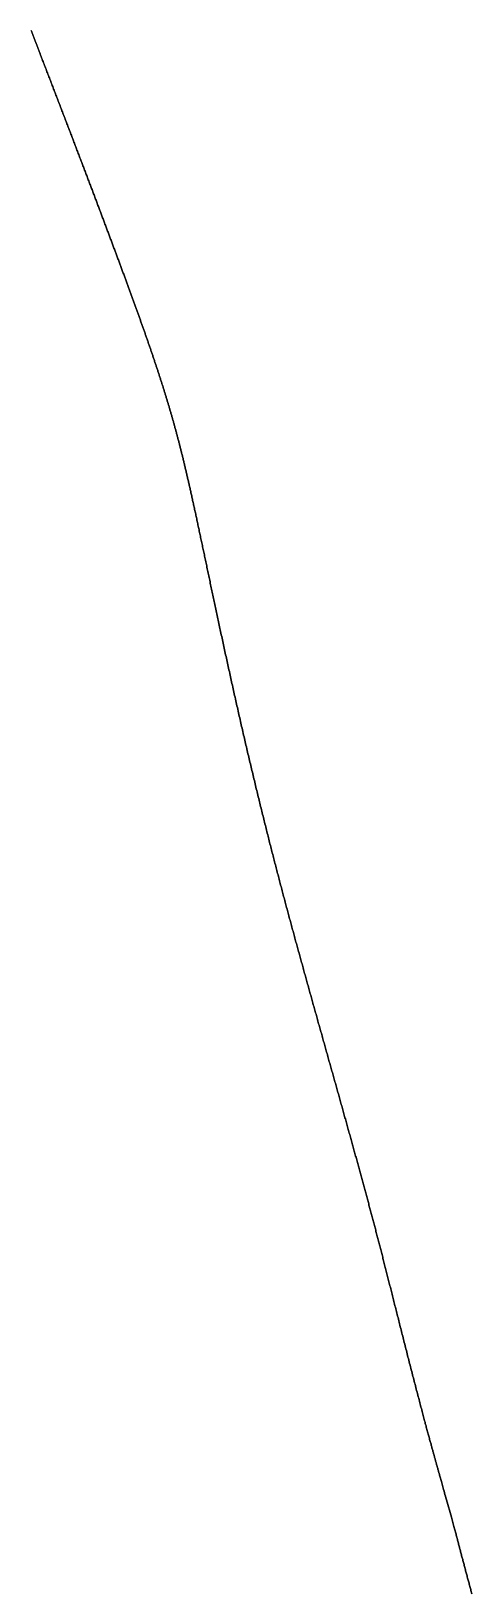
# Model space of a CAD drawing. Header units: inches. Extents: x 130170 to 284068, y 377793 to 804530.
# Drawn here: x 253492.1 to 253512, y 739118.2 to 739188.7 of the extents above; entities that cross this region are included whole.
import ezdxf

# ---------------------------------------------------------------- set-up
doc = ezdxf.new("R2010")
doc.units = ezdxf.units.IN
doc.header["$MEASUREMENT"] = 0
doc.layers.add('muni_il', color=7, linetype='Continuous')

msp = doc.modelspace()

# ---------------------------------------------------------------- linework, layer by layer
at = {"layer": 'muni_il'}
for points in [[(253492.058, 739188.753), (253492.08, 739188.694), (253492.103, 739188.635), (253492.126, 739188.575), (253492.149, 739188.516), (253492.172, 739188.457), (253492.194, 739188.398), (253492.217, 739188.34), (253492.24, 739188.281), (253492.262, 739188.222), (253492.285, 739188.164), (253492.307, 739188.105), (253492.33, 739188.047), (253492.352, 739187.989), (253492.375, 739187.93), (253492.397, 739187.872), (253492.42, 739187.814), (253492.442, 739187.756), (253492.464, 739187.698), (253492.486, 739187.641), (253492.509, 739187.583), (253492.531, 739187.526), (253492.553, 739187.468), (253492.575, 739187.411), (253492.597, 739187.353), (253492.619, 739187.296), (253492.641, 739187.239), (253492.663, 739187.182), (253492.685, 739187.125), (253492.707, 739187.068), (253492.729, 739187.011), (253492.751, 739186.955), (253492.772, 739186.898), (253492.794, 739186.842), (253492.816, 739186.785), (253492.838, 739186.729), (253492.859, 739186.673), (253492.881, 739186.617), (253492.902, 739186.561), (253492.924, 739186.505), (253492.945, 739186.449), (253492.967, 739186.393), (253492.988, 739186.338), (253493.01, 739186.282), (253493.031, 739186.227), (253493.052, 739186.171), (253493.073, 739186.116), (253493.095, 739186.061), (253493.116, 739186.005), (253493.137, 739185.95), (253493.158, 739185.896), (253493.179, 739185.841), (253493.2, 739185.786), (253493.221, 739185.731), (253493.242, 739185.677), (253493.263, 739185.622), (253493.284, 739185.568), (253493.305, 739185.513), (253493.326, 739185.459), (253493.346, 739185.405), (253493.367, 739185.351), (253493.388, 739185.297), (253493.408, 739185.243), (253493.429, 739185.189), (253493.45, 739185.136), (253493.47, 739185.082), (253493.491, 739185.028), (253493.511, 739184.975), (253493.532, 739184.922), (253493.552, 739184.868), (253493.573, 739184.815), (253493.593, 739184.762), (253493.613, 739184.709), (253493.634, 739184.656), (253493.654, 739184.603), (253493.674, 739184.55), (253493.694, 739184.498), (253493.714, 739184.445), (253493.734, 739184.393), (253493.754, 739184.34), (253493.775, 739184.288), (253493.795, 739184.236), (253493.814, 739184.183), (253493.834, 739184.131), (253493.854, 739184.079), (253493.874, 739184.027), (253493.894, 739183.975), (253493.914, 739183.924), (253493.934, 739183.872), (253493.953, 739183.82), (253493.973, 739183.769), (253493.993, 739183.717), (253494.012, 739183.666), (253494.032, 739183.615), (253494.051, 739183.563), (253494.071, 739183.512), (253494.09, 739183.461), (253494.11, 739183.41), (253494.129, 739183.359), (253494.149, 739183.308), (253494.168, 739183.258), (253494.187, 739183.207), (253494.207, 739183.156), (253494.226, 739183.106), (253494.245, 739183.055), (253494.264, 739183.005), (253494.283, 739182.955), (253494.303, 739182.904), (253494.322, 739182.854), (253494.341, 739182.804), (253494.36, 739182.754), (253494.379, 739182.704), (253494.398, 739182.654), (253494.417, 739182.604), (253494.436, 739182.555), (253494.455, 739182.505), (253494.474, 739182.456), (253494.492, 739182.406), (253494.511, 739182.357), (253494.53, 739182.307), (253494.548, 739182.258), (253494.567, 739182.209), (253494.586, 739182.16), (253494.605, 739182.111), (253494.623, 739182.062), (253494.642, 739182.013), (253494.66, 739181.964), (253494.679, 739181.915), (253494.697, 739181.867), (253494.716, 739181.818), (253494.734, 739181.769), (253494.753, 739181.721), (253494.771, 739181.673), (253494.789, 739181.624), (253494.808, 739181.576), (253494.826, 739181.528), (253494.844, 739181.48), (253494.862, 739181.432), (253494.88, 739181.384), (253494.899, 739181.336), (253494.917, 739181.288), (253494.935, 739181.24), (253494.953, 739181.192), (253494.971, 739181.145), (253494.989, 739181.097), (253495.007, 739181.049), (253495.025, 739181.002), (253495.043, 739180.955), (253495.061, 739180.907), (253495.078, 739180.86), (253495.096, 739180.813), (253495.114, 739180.766), (253495.132, 739180.719), (253495.15, 739180.672), (253495.167, 739180.625), (253495.185, 739180.578), (253495.202, 739180.531), (253495.22, 739180.484), (253495.238, 739180.438), (253495.255, 739180.391), (253495.273, 739180.345), (253495.29, 739180.298), (253495.308, 739180.252), (253495.325, 739180.205), (253495.343, 739180.159), (253495.36, 739180.113), (253495.377, 739180.067), (253495.395, 739180.021), (253495.412, 739179.975), (253495.429, 739179.929), (253495.447, 739179.883), (253495.464, 739179.837), (253495.481, 739179.791), (253495.498, 739179.746), (253495.515, 739179.7), (253495.532, 739179.654), (253495.549, 739179.609), (253495.567, 739179.563), (253495.583, 739179.518), (253495.601, 739179.473), (253495.617, 739179.427), (253495.634, 739179.382), (253495.651, 739179.337), (253495.668, 739179.292), (253495.685, 739179.247), (253495.702, 739179.202), (253495.719, 739179.157), (253495.735, 739179.112), (253495.752, 739179.068), (253495.769, 739179.023), (253495.785, 739178.978), (253495.802, 739178.934), (253495.819, 739178.889), (253495.835, 739178.845), (253495.852, 739178.8), (253495.868, 739178.756), (253495.885, 739178.712), (253495.901, 739178.667), (253495.918, 739178.623), (253495.934, 739178.579), (253495.951, 739178.535), (253495.967, 739178.491), (253495.983, 739178.447), (253496, 739178.404), (253496.016, 739178.36), (253496.032, 739178.316), (253496.048, 739178.272), (253496.064, 739178.229), (253496.081, 739178.185), (253496.097, 739178.142), (253496.113, 739178.098), (253496.129, 739178.055), (253496.145, 739178.012), (253496.161, 739177.969), (253496.177, 739177.925), (253496.193, 739177.882), (253496.209, 739177.839), (253496.224, 739177.796), (253496.24, 739177.753), (253496.256, 739177.71), (253496.272, 739177.668), (253496.288, 739177.625), (253496.304, 739177.582), (253496.319, 739177.54), (253496.335, 739177.497), (253496.351, 739177.454), (253496.366, 739177.412), (253496.382, 739177.37), (253496.397, 739177.327), (253496.413, 739177.285), (253496.428, 739177.243), (253496.444, 739177.201), (253496.459, 739177.158), (253496.475, 739177.116), (253496.49, 739177.075), (253496.505, 739177.033), (253496.52, 739176.991), (253496.536, 739176.949), (253496.551, 739176.907), (253496.566, 739176.866), (253496.582, 739176.824), (253496.597, 739176.782), (253496.612, 739176.741), (253496.627, 739176.699), (253496.642, 739176.658), (253496.657, 739176.617), (253496.672, 739176.575), (253496.687, 739176.534), (253496.702, 739176.493), (253496.717, 739176.452), (253496.732, 739176.411), (253496.747, 739176.37), (253496.761, 739176.329), (253496.776, 739176.288), (253496.791, 739176.247), (253496.806, 739176.206), (253496.82, 739176.166), (253496.835, 739176.125), (253496.849, 739176.085), (253496.864, 739176.044), (253496.879, 739176.004), (253496.893, 739175.963), (253496.908, 739175.923), (253496.922, 739175.883), (253496.937, 739175.842), (253496.951, 739175.802), (253496.965, 739175.762), (253496.98, 739175.722), (253496.994, 739175.682), (253497.008, 739175.642), (253497.022, 739175.602), (253497.037, 739175.562), (253497.051, 739175.522), (253497.065, 739175.483), (253497.079, 739175.443), (253497.093, 739175.403), (253497.107, 739175.364), (253497.121, 739175.324), (253497.135, 739175.285), (253497.149, 739175.245), (253497.163, 739175.206), (253497.177, 739175.166), (253497.191, 739175.127), (253497.205, 739175.088), (253497.218, 739175.049), (253497.232, 739175.01), (253497.246, 739174.971), (253497.259, 739174.932), (253497.273, 739174.893), (253497.287, 739174.854), (253497.3, 739174.815), (253497.314, 739174.776), (253497.327, 739174.737), (253497.341, 739174.699), (253497.354, 739174.66), (253497.368, 739174.621), (253497.381, 739174.583), (253497.394, 739174.544), (253497.408, 739174.506), (253497.421, 739174.467), (253497.434, 739174.429), (253497.447, 739174.39), (253497.461, 739174.352), (253497.474, 739174.314), (253497.487, 739174.276), (253497.5, 739174.237), (253497.513, 739174.199), (253497.526, 739174.161), (253497.539, 739174.123), (253497.552, 739174.085), (253497.565, 739174.047), (253497.578, 739174.009), (253497.59, 739173.971), (253497.603, 739173.933), (253497.616, 739173.896), (253497.629, 739173.858), (253497.641, 739173.82), (253497.654, 739173.783), (253497.667, 739173.745), (253497.679, 739173.707), (253497.692, 739173.67), (253497.704, 739173.632), (253497.717, 739173.595), (253497.729, 739173.557), (253497.742, 739173.52), (253497.754, 739173.482), (253497.767, 739173.445), (253497.779, 739173.407), (253497.791, 739173.37), (253497.804, 739173.333), (253497.816, 739173.295), (253497.828, 739173.258), (253497.84, 739173.221), (253497.852, 739173.184), (253497.864, 739173.146), (253497.877, 739173.109), (253497.889, 739173.072), (253497.901, 739173.035), (253497.913, 739172.998), (253497.925, 739172.961), (253497.936, 739172.923), (253497.948, 739172.886), (253497.96, 739172.849), (253497.972, 739172.812), (253497.984, 739172.775), (253497.996, 739172.738), (253498.007, 739172.701), (253498.019, 739172.664), (253498.031, 739172.627), (253498.042, 739172.59), (253498.054, 739172.553), (253498.065, 739172.516), (253498.077, 739172.479), (253498.089, 739172.442), (253498.1, 739172.405), (253498.112, 739172.368), (253498.123, 739172.331), (253498.134, 739172.294), (253498.146, 739172.257), (253498.157, 739172.22), (253498.168, 739172.183), (253498.18, 739172.146), (253498.191, 739172.109), (253498.202, 739172.072), (253498.214, 739172.035), (253498.225, 739171.998), (253498.236, 739171.961), (253498.247, 739171.924), (253498.258, 739171.887), (253498.269, 739171.85), (253498.28, 739171.813), (253498.291, 739171.775), (253498.302, 739171.738), (253498.313, 739171.701), (253498.324, 739171.664), (253498.335, 739171.626), (253498.346, 739171.589), (253498.357, 739171.552), (253498.368, 739171.514), (253498.379, 739171.477), (253498.39, 739171.439), (253498.401, 739171.402), (253498.411, 739171.364), (253498.422, 739171.327), (253498.433, 739171.289), (253498.444, 739171.251), (253498.454, 739171.214), (253498.465, 739171.176), (253498.476, 739171.138), (253498.486, 739171.1), (253498.497, 739171.062), (253498.508, 739171.024), (253498.518, 739170.986), (253498.529, 739170.948), (253498.539, 739170.909), (253498.55, 739170.871), (253498.56, 739170.833), (253498.571, 739170.794), (253498.582, 739170.756), (253498.592, 739170.717), (253498.603, 739170.679), (253498.613, 739170.64), (253498.623, 739170.601), (253498.634, 739170.562), (253498.644, 739170.523), (253498.655, 739170.484), (253498.665, 739170.445), (253498.676, 739170.405), (253498.686, 739170.366), (253498.696, 739170.327), (253498.707, 739170.287), (253498.717, 739170.247), (253498.728, 739170.208), (253498.738, 739170.168), (253498.748, 739170.128), (253498.759, 739170.088), (253498.769, 739170.047), (253498.779, 739170.007), (253498.79, 739169.967), (253498.8, 739169.926), (253498.81, 739169.885), (253498.821, 739169.844), (253498.831, 739169.804), (253498.841, 739169.762), (253498.852, 739169.721), (253498.862, 739169.68), (253498.872, 739169.638), (253498.883, 739169.597), (253498.893, 739169.555), (253498.903, 739169.513), (253498.914, 739169.471), (253498.924, 739169.429), (253498.934, 739169.387), (253498.945, 739169.344), (253498.955, 739169.301), (253498.965, 739169.259), (253498.976, 739169.216), (253498.986, 739169.172), (253498.997, 739169.129), (253499.007, 739169.086), (253499.018, 739169.042), (253499.028, 739168.998), (253499.038, 739168.954), (253499.049, 739168.91), (253499.059, 739168.866), (253499.07, 739168.821), (253499.08, 739168.777), (253499.091, 739168.732), (253499.101, 739168.687), (253499.112, 739168.641), (253499.122, 739168.596), (253499.133, 739168.55), (253499.144, 739168.505), (253499.154, 739168.459), (253499.165, 739168.412), (253499.175, 739168.366), (253499.186, 739168.319), (253499.197, 739168.272), (253499.207, 739168.225), (253499.218, 739168.178), (253499.229, 739168.131), (253499.24, 739168.083), (253499.251, 739168.035), (253499.261, 739167.987), (253499.272, 739167.939), (253499.283, 739167.89), (253499.294, 739167.841), (253499.305, 739167.792), (253499.316, 739167.743), (253499.327, 739167.694), (253499.338, 739167.644), (253499.349, 739167.594), (253499.36, 739167.544), (253499.371, 739167.493), (253499.382, 739167.443), (253499.394, 739167.392), (253499.405, 739167.341), (253499.416, 739167.29), (253499.427, 739167.238), (253499.438, 739167.186), (253499.45, 739167.134), (253499.461, 739167.082), (253499.473, 739167.029), (253499.484, 739166.976), (253499.496, 739166.923), (253499.507, 739166.87), (253499.519, 739166.816), (253499.531, 739166.762), (253499.542, 739166.708), (253499.554, 739166.654), (253499.566, 739166.599), (253499.577, 739166.545), (253499.589, 739166.489), (253499.601, 739166.434), (253499.613, 739166.378), (253499.625, 739166.322), (253499.637, 739166.266), (253499.649, 739166.21), (253499.661, 739166.153), (253499.673, 739166.096), (253499.686, 739166.039), (253499.698, 739165.981), (253499.71, 739165.923), (253499.722, 739165.865), (253499.735, 739165.807), (253499.747, 739165.749), (253499.76, 739165.69), (253499.772, 739165.631), (253499.785, 739165.571), (253499.798, 739165.512), (253499.81, 739165.452), (253499.823, 739165.391), (253499.836, 739165.331), (253499.849, 739165.27), (253499.861, 739165.209), (253499.874, 739165.148), (253499.888, 739165.086), (253499.901, 739165.024), (253499.914, 739164.962), (253499.927, 739164.9), (253499.94, 739164.837), (253499.953, 739164.774), (253499.967, 739164.711), (253499.98, 739164.648), (253499.994, 739164.584), (253500.007, 739164.52), (253500.021, 739164.456), (253500.034, 739164.392), (253500.048, 739164.327), (253500.062, 739164.262), (253500.075, 739164.197), (253500.089, 739164.131), (253500.103, 739164.066), (253500.117, 739164), (253500.131, 739163.933), (253500.145, 739163.867), (253500.159, 739163.8), (253500.173, 739163.733), (253500.188, 739163.666), (253500.202, 739163.598), (253500.216, 739163.53), (253500.231, 739163.462), (253500.245, 739163.394), (253500.26, 739163.326), (253500.274, 739163.257), (253500.289, 739163.188), (253500.304, 739163.119), (253500.318, 739163.049), (253500.333, 739162.98), (253500.348, 739162.91), (253500.363, 739162.84), (253500.378, 739162.77), (253500.393, 739162.699), (253500.408, 739162.628), (253500.423, 739162.557), (253500.438, 739162.486), (253500.453, 739162.415), (253500.469, 739162.343), (253500.484, 739162.271), (253500.5, 739162.2), (253500.515, 739162.127), (253500.531, 739162.055), (253500.546, 739161.982), (253500.562, 739161.91), (253500.577, 739161.837), (253500.593, 739161.764), (253500.609, 739161.69), (253500.625, 739161.617), (253500.641, 739161.543), (253500.656, 739161.469), (253500.672, 739161.395), (253500.688, 739161.321), (253500.705, 739161.247), (253500.721, 739161.172), (253500.737, 739161.098), (253500.753, 739161.023), (253500.769, 739160.948), (253500.786, 739160.873), (253500.802, 739160.798), (253500.818, 739160.723), (253500.835, 739160.647), (253500.851, 739160.572), (253500.868, 739160.496), (253500.884, 739160.42), (253500.901, 739160.344), (253500.918, 739160.268), (253500.934, 739160.192), (253500.951, 739160.115), (253500.968, 739160.039), (253500.985, 739159.963), (253501.002, 739159.886), (253501.019, 739159.81), (253501.036, 739159.733), (253501.053, 739159.656), (253501.07, 739159.579), (253501.087, 739159.502), (253501.104, 739159.425), (253501.121, 739159.348), (253501.138, 739159.271), (253501.155, 739159.194), (253501.172, 739159.116), (253501.19, 739159.039), (253501.207, 739158.962), (253501.224, 739158.884), (253501.242, 739158.807), (253501.259, 739158.729), (253501.276, 739158.652), (253501.294, 739158.574), (253501.311, 739158.497), (253501.329, 739158.419), (253501.346, 739158.341), (253501.364, 739158.264), (253501.381, 739158.186), (253501.399, 739158.109), (253501.417, 739158.031), (253501.434, 739157.953), (253501.452, 739157.876), (253501.47, 739157.798), (253501.487, 739157.72), (253501.505, 739157.643), (253501.523, 739157.565), (253501.54, 739157.488), (253501.558, 739157.411), (253501.576, 739157.333), (253501.594, 739157.256), (253501.612, 739157.178), (253501.63, 739157.101), (253501.647, 739157.024), (253501.665, 739156.947), (253501.683, 739156.87), (253501.701, 739156.792), (253501.719, 739156.715), (253501.737, 739156.638), (253501.754, 739156.562), (253501.772, 739156.485), (253501.79, 739156.408), (253501.808, 739156.331), (253501.826, 739156.255), (253501.844, 739156.178), (253501.862, 739156.102), (253501.88, 739156.026), (253501.898, 739155.95), (253501.916, 739155.873), (253501.934, 739155.798), (253501.952, 739155.722), (253501.97, 739155.646), (253501.988, 739155.57), (253502.006, 739155.495), (253502.024, 739155.419), (253502.042, 739155.344), (253502.059, 739155.269), (253502.077, 739155.193), (253502.095, 739155.118), (253502.113, 739155.044), (253502.131, 739154.969), (253502.149, 739154.894), (253502.167, 739154.82), (253502.185, 739154.746), (253502.203, 739154.672), (253502.221, 739154.597), (253502.239, 739154.524), (253502.256, 739154.45), (253502.274, 739154.376), (253502.292, 739154.303), (253502.31, 739154.229), (253502.328, 739154.156), (253502.346, 739154.083), (253502.364, 739154.01), (253502.381, 739153.938), (253502.399, 739153.865), (253502.417, 739153.793), (253502.435, 739153.72), (253502.452, 739153.648), (253502.47, 739153.576), (253502.488, 739153.504), (253502.506, 739153.433), (253502.523, 739153.361), (253502.541, 739153.29), (253502.559, 739153.219), (253502.576, 739153.148), (253502.594, 739153.077), (253502.612, 739153.006), (253502.629, 739152.936), (253502.647, 739152.865), (253502.665, 739152.795), (253502.682, 739152.725), (253502.7, 739152.655), (253502.717, 739152.585), (253502.735, 739152.516), (253502.752, 739152.446), (253502.77, 739152.377), (253502.787, 739152.308), (253502.805, 739152.239), (253502.822, 739152.17), (253502.84, 739152.102), (253502.857, 739152.033), (253502.874, 739151.965), (253502.892, 739151.897), (253502.909, 739151.829), (253502.927, 739151.761), (253502.944, 739151.693), (253502.961, 739151.625), (253502.979, 739151.558), (253502.996, 739151.491), (253503.013, 739151.424), (253503.031, 739151.357), (253503.048, 739151.29), (253503.065, 739151.223), (253503.082, 739151.157), (253503.1, 739151.09), (253503.117, 739151.024), (253503.134, 739150.958), (253503.151, 739150.892), (253503.168, 739150.826), (253503.185, 739150.76), (253503.203, 739150.695), (253503.22, 739150.629), (253503.237, 739150.564), (253503.254, 739150.499), (253503.271, 739150.433), (253503.288, 739150.368), (253503.305, 739150.304), (253503.322, 739150.239), (253503.339, 739150.174), (253503.356, 739150.11), (253503.373, 739150.045), (253503.39, 739149.981), (253503.407, 739149.917), (253503.424, 739149.853), (253503.441, 739149.789), (253503.458, 739149.725), (253503.475, 739149.661), (253503.492, 739149.597), (253503.509, 739149.534), (253503.526, 739149.47), (253503.543, 739149.407), (253503.56, 739149.344), (253503.577, 739149.28), (253503.594, 739149.217), (253503.611, 739149.154), (253503.628, 739149.091), (253503.645, 739149.028), (253503.662, 739148.965), (253503.679, 739148.903), (253503.696, 739148.84), (253503.712, 739148.777), (253503.729, 739148.715), (253503.746, 739148.652), (253503.763, 739148.59), (253503.78, 739148.527), (253503.797, 739148.465), (253503.814, 739148.403), (253503.831, 739148.341), (253503.848, 739148.279), (253503.864, 739148.216), (253503.881, 739148.154), (253503.898, 739148.092), (253503.915, 739148.03), (253503.932, 739147.969), (253503.949, 739147.907), (253503.966, 739147.845), (253503.983, 739147.783), (253504, 739147.721), (253504.017, 739147.66), (253504.033, 739147.598), (253504.05, 739147.536), (253504.067, 739147.475), (253504.084, 739147.413), (253504.101, 739147.351), (253504.118, 739147.29), (253504.135, 739147.228), (253504.152, 739147.167), (253504.169, 739147.105), (253504.186, 739147.044), (253504.203, 739146.982), (253504.22, 739146.921), (253504.237, 739146.859), (253504.254, 739146.798), (253504.271, 739146.736), (253504.288, 739146.675), (253504.305, 739146.614), (253504.322, 739146.552), (253504.339, 739146.491), (253504.356, 739146.429), (253504.373, 739146.368), (253504.39, 739146.307), (253504.407, 739146.245), (253504.424, 739146.184), (253504.441, 739146.123), (253504.458, 739146.061), (253504.475, 739146), (253504.492, 739145.939), (253504.509, 739145.877), (253504.526, 739145.816), (253504.543, 739145.754), (253504.56, 739145.693), (253504.577, 739145.632), (253504.594, 739145.57), (253504.612, 739145.509), (253504.629, 739145.448), (253504.646, 739145.386), (253504.663, 739145.325), (253504.68, 739145.263), (253504.697, 739145.202), (253504.714, 739145.141), (253504.731, 739145.079), (253504.749, 739145.018), (253504.766, 739144.956), (253504.783, 739144.895), (253504.8, 739144.834), (253504.817, 739144.772), (253504.835, 739144.711), (253504.852, 739144.649), (253504.869, 739144.588), (253504.886, 739144.526), (253504.903, 739144.465), (253504.92, 739144.403), (253504.938, 739144.342), (253504.955, 739144.281), (253504.972, 739144.219), (253504.989, 739144.158), (253505.007, 739144.096), (253505.024, 739144.035), (253505.041, 739143.973), (253505.058, 739143.912), (253505.076, 739143.85), (253505.093, 739143.789), (253505.11, 739143.727), (253505.127, 739143.666), (253505.145, 739143.605), (253505.162, 739143.543), (253505.179, 739143.482), (253505.196, 739143.42), (253505.213, 739143.359), (253505.231, 739143.298), (253505.248, 739143.236), (253505.265, 739143.175), (253505.282, 739143.114), (253505.3, 739143.052), (253505.317, 739142.991), (253505.334, 739142.93), (253505.351, 739142.868), (253505.369, 739142.807), (253505.386, 739142.746), (253505.403, 739142.685), (253505.42, 739142.623), (253505.437, 739142.562), (253505.454, 739142.501), (253505.472, 739142.44), (253505.489, 739142.379), (253505.506, 739142.318), (253505.523, 739142.257), (253505.54, 739142.195), (253505.557, 739142.134), (253505.575, 739142.073), (253505.592, 739142.013), (253505.609, 739141.952), (253505.626, 739141.891), (253505.643, 739141.83), (253505.66, 739141.769), (253505.677, 739141.708), (253505.694, 739141.648), (253505.711, 739141.587), (253505.728, 739141.526), (253505.745, 739141.466), (253505.762, 739141.405), (253505.779, 739141.344), (253505.796, 739141.284), (253505.813, 739141.223), (253505.83, 739141.163), (253505.847, 739141.103), (253505.864, 739141.042), (253505.881, 739140.982), (253505.898, 739140.922), (253505.915, 739140.862), (253505.932, 739140.802), (253505.949, 739140.741), (253505.966, 739140.682), (253505.982, 739140.622), (253505.999, 739140.562), (253506.016, 739140.502), (253506.033, 739140.442), (253506.049, 739140.382), (253506.066, 739140.323), (253506.083, 739140.263), (253506.1, 739140.204), (253506.116, 739140.144), (253506.133, 739140.085), (253506.149, 739140.025), (253506.166, 739139.966), (253506.183, 739139.907), (253506.199, 739139.848), (253506.216, 739139.789), (253506.232, 739139.729), (253506.249, 739139.67), (253506.265, 739139.612), (253506.282, 739139.553), (253506.298, 739139.494), (253506.314, 739139.435), (253506.331, 739139.377), (253506.347, 739139.318), (253506.363, 739139.26), (253506.38, 739139.201), (253506.396, 739139.143), (253506.412, 739139.085), (253506.429, 739139.027), (253506.445, 739138.969), (253506.461, 739138.91), (253506.477, 739138.853), (253506.493, 739138.795), (253506.509, 739138.737), (253506.525, 739138.679), (253506.541, 739138.622), (253506.557, 739138.564), (253506.573, 739138.507), (253506.589, 739138.449), (253506.605, 739138.392), (253506.621, 739138.335), (253506.637, 739138.277), (253506.653, 739138.22), (253506.668, 739138.163), (253506.684, 739138.106), (253506.7, 739138.05), (253506.716, 739137.993), (253506.731, 739137.936), (253506.747, 739137.88), (253506.763, 739137.823), (253506.778, 739137.767), (253506.794, 739137.71), (253506.809, 739137.654), (253506.825, 739137.598), (253506.84, 739137.542), (253506.856, 739137.486), (253506.871, 739137.43), (253506.886, 739137.374), (253506.902, 739137.318), (253506.917, 739137.262), (253506.933, 739137.206), (253506.948, 739137.151), (253506.963, 739137.095), (253506.978, 739137.04), (253506.993, 739136.984), (253507.009, 739136.929), (253507.024, 739136.874), (253507.039, 739136.819), (253507.054, 739136.764), (253507.069, 739136.709), (253507.084, 739136.654), (253507.099, 739136.599), (253507.114, 739136.544), (253507.128, 739136.489), (253507.143, 739136.434), (253507.158, 739136.38), (253507.173, 739136.325), (253507.188, 739136.27), (253507.203, 739136.216), (253507.217, 739136.161), (253507.232, 739136.107), (253507.247, 739136.053), (253507.262, 739135.998), (253507.276, 739135.944), (253507.291, 739135.89), (253507.305, 739135.836), (253507.32, 739135.781), (253507.334, 739135.727), (253507.349, 739135.673), (253507.364, 739135.619), (253507.378, 739135.565), (253507.392, 739135.511), (253507.407, 739135.457), (253507.421, 739135.403), (253507.436, 739135.349), (253507.45, 739135.295), (253507.465, 739135.241), (253507.479, 739135.187), (253507.493, 739135.133), (253507.508, 739135.079), (253507.522, 739135.025), (253507.536, 739134.97), (253507.551, 739134.916), (253507.565, 739134.862), (253507.579, 739134.808), (253507.594, 739134.754), (253507.608, 739134.7), (253507.622, 739134.646), (253507.636, 739134.591), (253507.651, 739134.537), (253507.665, 739134.482), (253507.679, 739134.428), (253507.693, 739134.373), (253507.708, 739134.319), (253507.722, 739134.264), (253507.736, 739134.209), (253507.751, 739134.154), (253507.765, 739134.099), (253507.779, 739134.044), (253507.794, 739133.989), (253507.808, 739133.934), (253507.822, 739133.878), (253507.837, 739133.823), (253507.851, 739133.767), (253507.866, 739133.711), (253507.88, 739133.656), (253507.894, 739133.599), (253507.909, 739133.543), (253507.924, 739133.487), (253507.938, 739133.43), (253507.953, 739133.374), (253507.967, 739133.317), (253507.982, 739133.26), (253507.997, 739133.202), (253508.011, 739133.145), (253508.026, 739133.087), (253508.041, 739133.03), (253508.056, 739132.971), (253508.07, 739132.913), (253508.085, 739132.855), (253508.1, 739132.796), (253508.115, 739132.737), (253508.131, 739132.678), (253508.146, 739132.618), (253508.161, 739132.559), (253508.176, 739132.499), (253508.191, 739132.439), (253508.207, 739132.379), (253508.222, 739132.318), (253508.237, 739132.257), (253508.253, 739132.196), (253508.269, 739132.134), (253508.284, 739132.073), (253508.3, 739132.011), (253508.316, 739131.948), (253508.332, 739131.886), (253508.347, 739131.823), (253508.363, 739131.76), (253508.379, 739131.696), (253508.395, 739131.633), (253508.412, 739131.569), (253508.428, 739131.504), (253508.444, 739131.44), (253508.461, 739131.375), (253508.477, 739131.31), (253508.494, 739131.244), (253508.51, 739131.178), (253508.527, 739131.112), (253508.544, 739131.046), (253508.561, 739130.979), (253508.578, 739130.912), (253508.595, 739130.845), (253508.612, 739130.777), (253508.629, 739130.709), (253508.646, 739130.641), (253508.663, 739130.573), (253508.681, 739130.504), (253508.698, 739130.435), (253508.716, 739130.366), (253508.733, 739130.296), (253508.751, 739130.227), (253508.769, 739130.157), (253508.787, 739130.086), (253508.805, 739130.016), (253508.823, 739129.945), (253508.84, 739129.874), (253508.859, 739129.803), (253508.877, 739129.732), (253508.895, 739129.66), (253508.913, 739129.588), (253508.932, 739129.516), (253508.95, 739129.445), (253508.968, 739129.372), (253508.987, 739129.3), (253509.005, 739129.227), (253509.024, 739129.155), (253509.042, 739129.082), (253509.061, 739129.009), (253509.08, 739128.937), (253509.098, 739128.864), (253509.117, 739128.791), (253509.136, 739128.718), (253509.155, 739128.645), (253509.173, 739128.572), (253509.192, 739128.499), (253509.211, 739128.426), (253509.23, 739128.353), (253509.248, 739128.28), (253509.267, 739128.207), (253509.286, 739128.135), (253509.305, 739128.062), (253509.323, 739127.99), (253509.342, 739127.918), (253509.361, 739127.846), (253509.379, 739127.774), (253509.398, 739127.702), (253509.417, 739127.631), (253509.435, 739127.56), (253509.454, 739127.489), (253509.472, 739127.418), (253509.49, 739127.348), (253509.509, 739127.278), (253509.527, 739127.209), (253509.545, 739127.14), (253509.563, 739127.071), (253509.581, 739127.003), (253509.599, 739126.935), (253509.616, 739126.868), (253509.634, 739126.801), (253509.652, 739126.734), (253509.669, 739126.669), (253509.686, 739126.603), (253509.703, 739126.539), (253509.72, 739126.474), (253509.737, 739126.411), (253509.754, 739126.348), (253509.771, 739126.286), (253509.787, 739126.224), (253509.803, 739126.163), (253509.819, 739126.103), (253509.835, 739126.043), (253509.851, 739125.984), (253509.867, 739125.926), (253509.882, 739125.868), (253509.897, 739125.812), (253509.913, 739125.756), (253509.927, 739125.701), (253509.942, 739125.646), (253509.957, 739125.593), (253509.971, 739125.54), (253509.985, 739125.488), (253509.999, 739125.436), (253510.013, 739125.386), (253510.026, 739125.336), (253510.039, 739125.287), (253510.052, 739125.239), (253510.065, 739125.192), (253510.078, 739125.146), (253510.09, 739125.1), (253510.103, 739125.055), (253510.115, 739125.011), (253510.127, 739124.968), (253510.139, 739124.925), (253510.15, 739124.883), (253510.161, 739124.842), (253510.172, 739124.802), (253510.183, 739124.762), (253510.194, 739124.723), (253510.205, 739124.685), (253510.215, 739124.647), (253510.226, 739124.61), (253510.236, 739124.574), (253510.246, 739124.538), (253510.255, 739124.502), (253510.265, 739124.467), (253510.275, 739124.433), (253510.284, 739124.398), (253510.294, 739124.365), (253510.303, 739124.331), (253510.312, 739124.298), (253510.322, 739124.265), (253510.331, 739124.232), (253510.34, 739124.2), (253510.349, 739124.168), (253510.358, 739124.135), (253510.367, 739124.103), (253510.376, 739124.07), (253510.385, 739124.037), (253510.394, 739124.004), (253510.404, 739123.971), (253510.413, 739123.938), (253510.422, 739123.904), (253510.432, 739123.869), (253510.442, 739123.834), (253510.452, 739123.799), (253510.462, 739123.762), (253510.472, 739123.725), (253510.483, 739123.687), (253510.494, 739123.648), (253510.505, 739123.608), (253510.517, 739123.567), (253510.528, 739123.524), (253510.541, 739123.481), (253510.553, 739123.435), (253510.567, 739123.388), (253510.58, 739123.34), (253510.594, 739123.289), (253510.609, 739123.237), (253510.624, 739123.183), (253510.64, 739123.127), (253510.656, 739123.068), (253510.673, 739123.007), (253510.691, 739122.943), (253510.709, 739122.877), (253510.729, 739122.808), (253510.749, 739122.737), (253510.77, 739122.662), (253510.792, 739122.584), (253510.815, 739122.502), (253510.839, 739122.417), (253511.069, 739121.635), (253511.102, 739121.508), (253511.118, 739121.447), (253511.133, 739121.388), (253511.148, 739121.33), (253511.162, 739121.273), (253511.177, 739121.218), (253511.191, 739121.164), (253511.205, 739121.111), (253511.218, 739121.06), (253511.231, 739121.009), (253511.244, 739120.959), (253511.257, 739120.911), (253511.269, 739120.863), (253511.282, 739120.815), (253511.294, 739120.769), (253511.306, 739120.723), (253511.318, 739120.677), (253511.33, 739120.632), (253511.341, 739120.588), (253511.353, 739120.543), (253511.364, 739120.499), (253511.376, 739120.456), (253511.387, 739120.412), (253511.399, 739120.369), (253511.41, 739120.325), (253511.422, 739120.282), (253511.433, 739120.239), (253511.444, 739120.196), (253511.456, 739120.153), (253511.467, 739120.11), (253511.479, 739120.066), (253511.49, 739120.023), (253511.502, 739119.979), (253511.513, 739119.936), (253511.525, 739119.892), (253511.537, 739119.848), (253511.548, 739119.804), (253511.56, 739119.76), (253511.572, 739119.715), (253511.584, 739119.67), (253511.596, 739119.626), (253511.608, 739119.581), (253511.62, 739119.536), (253511.632, 739119.49), (253511.644, 739119.445), (253511.656, 739119.399), (253511.669, 739119.353), (253511.681, 739119.307), (253511.693, 739119.261), (253511.706, 739119.214), (253511.718, 739119.168), (253511.731, 739119.121), (253511.743, 739119.075), (253511.756, 739119.028), (253511.768, 739118.981), (253511.781, 739118.934), (253511.794, 739118.886), (253511.806, 739118.839), (253511.819, 739118.792), (253511.832, 739118.745), (253511.844, 739118.697), (253511.857, 739118.65), (253511.87, 739118.602), (253511.883, 739118.555), (253511.895, 739118.507), (253511.908, 739118.46), (253511.921, 739118.413), (253511.933, 739118.365), (253511.946, 739118.318), (253511.959, 739118.27), (253511.972, 739118.223), (253511.984, 739118.176)], [(253511.984, 739118.176), (253511.972, 739118.223), (253511.959, 739118.27), (253511.946, 739118.318), (253511.933, 739118.365), (253511.921, 739118.413), (253511.908, 739118.46), (253511.895, 739118.507), (253511.883, 739118.555), (253511.87, 739118.602), (253511.857, 739118.65), (253511.844, 739118.697), (253511.832, 739118.745), (253511.819, 739118.792), (253511.806, 739118.839), (253511.794, 739118.886), (253511.781, 739118.934), (253511.768, 739118.981), (253511.756, 739119.028), (253511.743, 739119.075), (253511.731, 739119.121), (253511.718, 739119.168), (253511.706, 739119.214), (253511.693, 739119.261), (253511.681, 739119.307), (253511.669, 739119.353), (253511.656, 739119.399), (253511.644, 739119.445), (253511.632, 739119.49), (253511.62, 739119.536), (253511.608, 739119.581), (253511.596, 739119.626), (253511.584, 739119.67), (253511.572, 739119.715), (253511.56, 739119.76), (253511.548, 739119.804), (253511.537, 739119.848), (253511.525, 739119.892), (253511.513, 739119.936), (253511.502, 739119.979), (253511.49, 739120.023), (253511.479, 739120.066), (253511.467, 739120.11), (253511.456, 739120.153), (253511.444, 739120.196), (253511.433, 739120.239), (253511.422, 739120.282), (253511.41, 739120.325), (253511.399, 739120.369), (253511.387, 739120.412), (253511.376, 739120.456), (253511.364, 739120.499), (253511.353, 739120.543), (253511.341, 739120.588), (253511.33, 739120.632), (253511.318, 739120.677), (253511.306, 739120.723), (253511.294, 739120.769), (253511.282, 739120.815), (253511.269, 739120.863), (253511.257, 739120.911), (253511.244, 739120.959), (253511.231, 739121.009), (253511.218, 739121.06), (253511.205, 739121.111), (253511.191, 739121.164), (253511.177, 739121.218), (253511.162, 739121.273), (253511.148, 739121.33), (253511.133, 739121.388), (253511.118, 739121.447), (253511.102, 739121.508), (253511.069, 739121.635), (253510.839, 739122.417), (253510.815, 739122.502), (253510.792, 739122.584), (253510.77, 739122.662), (253510.749, 739122.737), (253510.729, 739122.808), (253510.709, 739122.877), (253510.691, 739122.943), (253510.673, 739123.007), (253510.656, 739123.068), (253510.64, 739123.127), (253510.624, 739123.183), (253510.609, 739123.237), (253510.594, 739123.289), (253510.58, 739123.34), (253510.567, 739123.388), (253510.553, 739123.435), (253510.541, 739123.481), (253510.528, 739123.524), (253510.517, 739123.567), (253510.505, 739123.608), (253510.494, 739123.648), (253510.483, 739123.687), (253510.472, 739123.725), (253510.462, 739123.762), (253510.452, 739123.799), (253510.442, 739123.834), (253510.432, 739123.869), (253510.422, 739123.904), (253510.413, 739123.938), (253510.404, 739123.971), (253510.394, 739124.004), (253510.385, 739124.037), (253510.376, 739124.07), (253510.367, 739124.103), (253510.358, 739124.135), (253510.349, 739124.168), (253510.34, 739124.2), (253510.331, 739124.232), (253510.322, 739124.265), (253510.312, 739124.298), (253510.303, 739124.331), (253510.294, 739124.365), (253510.284, 739124.398), (253510.275, 739124.433), (253510.265, 739124.467), (253510.255, 739124.502), (253510.246, 739124.538), (253510.236, 739124.574), (253510.226, 739124.61), (253510.215, 739124.647), (253510.205, 739124.685), (253510.194, 739124.723), (253510.183, 739124.762), (253510.172, 739124.802), (253510.161, 739124.842), (253510.15, 739124.883), (253510.139, 739124.925), (253510.127, 739124.968), (253510.115, 739125.011), (253510.103, 739125.055), (253510.09, 739125.1), (253510.078, 739125.146), (253510.065, 739125.192), (253510.052, 739125.239), (253510.039, 739125.287), (253510.026, 739125.336), (253510.013, 739125.386), (253509.999, 739125.436), (253509.985, 739125.488), (253509.971, 739125.54), (253509.957, 739125.593), (253509.942, 739125.646), (253509.927, 739125.701), (253509.913, 739125.756), (253509.897, 739125.812), (253509.882, 739125.868), (253509.867, 739125.926), (253509.851, 739125.984), (253509.835, 739126.043), (253509.819, 739126.103), (253509.803, 739126.163), (253509.787, 739126.224), (253509.771, 739126.286), (253509.754, 739126.348), (253509.737, 739126.411), (253509.72, 739126.474), (253509.703, 739126.539), (253509.686, 739126.603), (253509.669, 739126.669), (253509.652, 739126.734), (253509.634, 739126.801), (253509.616, 739126.868), (253509.599, 739126.935), (253509.581, 739127.003), (253509.563, 739127.071), (253509.545, 739127.14), (253509.527, 739127.209), (253509.509, 739127.278), (253509.49, 739127.348), (253509.472, 739127.418), (253509.454, 739127.489), (253509.435, 739127.56), (253509.417, 739127.631), (253509.398, 739127.702), (253509.379, 739127.774), (253509.361, 739127.846), (253509.342, 739127.918), (253509.323, 739127.99), (253509.305, 739128.062), (253509.286, 739128.135), (253509.267, 739128.207), (253509.248, 739128.28), (253509.23, 739128.353), (253509.211, 739128.426), (253509.192, 739128.499), (253509.173, 739128.572), (253509.155, 739128.645), (253509.136, 739128.718), (253509.117, 739128.791), (253509.098, 739128.864), (253509.08, 739128.937), (253509.061, 739129.009), (253509.042, 739129.082), (253509.024, 739129.155), (253509.005, 739129.227), (253508.987, 739129.3), (253508.968, 739129.372), (253508.95, 739129.445), (253508.932, 739129.516), (253508.913, 739129.588), (253508.895, 739129.66), (253508.877, 739129.732), (253508.859, 739129.803), (253508.84, 739129.874), (253508.823, 739129.945), (253508.805, 739130.016), (253508.787, 739130.086), (253508.769, 739130.157), (253508.751, 739130.227), (253508.733, 739130.296), (253508.716, 739130.366), (253508.698, 739130.435), (253508.681, 739130.504), (253508.663, 739130.573), (253508.646, 739130.641), (253508.629, 739130.709), (253508.612, 739130.777), (253508.595, 739130.845), (253508.578, 739130.912), (253508.561, 739130.979), (253508.544, 739131.046), (253508.527, 739131.112), (253508.51, 739131.178), (253508.494, 739131.244), (253508.477, 739131.31), (253508.461, 739131.375), (253508.444, 739131.44), (253508.428, 739131.504), (253508.412, 739131.569), (253508.395, 739131.633), (253508.379, 739131.696), (253508.363, 739131.76), (253508.347, 739131.823), (253508.332, 739131.886), (253508.316, 739131.948), (253508.3, 739132.011), (253508.284, 739132.073), (253508.269, 739132.134), (253508.253, 739132.196), (253508.237, 739132.257), (253508.222, 739132.318), (253508.207, 739132.379), (253508.191, 739132.439), (253508.176, 739132.499), (253508.161, 739132.559), (253508.146, 739132.618), (253508.131, 739132.678), (253508.115, 739132.737), (253508.1, 739132.796), (253508.085, 739132.855), (253508.07, 739132.913), (253508.056, 739132.971), (253508.041, 739133.03), (253508.026, 739133.087), (253508.011, 739133.145), (253507.997, 739133.202), (253507.982, 739133.26), (253507.967, 739133.317), (253507.953, 739133.374), (253507.938, 739133.43), (253507.924, 739133.487), (253507.909, 739133.543), (253507.894, 739133.599), (253507.88, 739133.656), (253507.866, 739133.711), (253507.851, 739133.767), (253507.837, 739133.823), (253507.822, 739133.878), (253507.808, 739133.934), (253507.794, 739133.989), (253507.779, 739134.044), (253507.765, 739134.099), (253507.751, 739134.154), (253507.736, 739134.209), (253507.722, 739134.264), (253507.708, 739134.319), (253507.693, 739134.373), (253507.679, 739134.428), (253507.665, 739134.482), (253507.651, 739134.537), (253507.636, 739134.591), (253507.622, 739134.646), (253507.608, 739134.7), (253507.594, 739134.754), (253507.579, 739134.808), (253507.565, 739134.862), (253507.551, 739134.916), (253507.536, 739134.97), (253507.522, 739135.025), (253507.508, 739135.079), (253507.493, 739135.133), (253507.479, 739135.187), (253507.465, 739135.241), (253507.45, 739135.295), (253507.436, 739135.349), (253507.421, 739135.403), (253507.407, 739135.457), (253507.392, 739135.511), (253507.378, 739135.565), (253507.364, 739135.619), (253507.349, 739135.673), (253507.334, 739135.727), (253507.32, 739135.781), (253507.305, 739135.836), (253507.291, 739135.89), (253507.276, 739135.944), (253507.262, 739135.998), (253507.247, 739136.053), (253507.232, 739136.107), (253507.217, 739136.161), (253507.203, 739136.216), (253507.188, 739136.27), (253507.173, 739136.325), (253507.158, 739136.38), (253507.143, 739136.434), (253507.128, 739136.489), (253507.114, 739136.544), (253507.099, 739136.599), (253507.084, 739136.654), (253507.069, 739136.709), (253507.054, 739136.764), (253507.039, 739136.819), (253507.024, 739136.874), (253507.009, 739136.929), (253506.993, 739136.984), (253506.978, 739137.04), (253506.963, 739137.095), (253506.948, 739137.151), (253506.933, 739137.206), (253506.917, 739137.262), (253506.902, 739137.318), (253506.886, 739137.374), (253506.871, 739137.43), (253506.856, 739137.486), (253506.84, 739137.542), (253506.825, 739137.598), (253506.809, 739137.654), (253506.794, 739137.71), (253506.778, 739137.767), (253506.763, 739137.823), (253506.747, 739137.88), (253506.731, 739137.936), (253506.716, 739137.993), (253506.7, 739138.05), (253506.684, 739138.106), (253506.668, 739138.163), (253506.653, 739138.22), (253506.637, 739138.277), (253506.621, 739138.335), (253506.605, 739138.392), (253506.589, 739138.449), (253506.573, 739138.507), (253506.557, 739138.564), (253506.541, 739138.622), (253506.525, 739138.679), (253506.509, 739138.737), (253506.493, 739138.795), (253506.477, 739138.853), (253506.461, 739138.91), (253506.445, 739138.969), (253506.429, 739139.027), (253506.412, 739139.085), (253506.396, 739139.143), (253506.38, 739139.201), (253506.363, 739139.26), (253506.347, 739139.318), (253506.331, 739139.377), (253506.314, 739139.435), (253506.298, 739139.494), (253506.282, 739139.553), (253506.265, 739139.612), (253506.249, 739139.67), (253506.232, 739139.729), (253506.216, 739139.789), (253506.199, 739139.848), (253506.183, 739139.907), (253506.166, 739139.966), (253506.149, 739140.025), (253506.133, 739140.085), (253506.116, 739140.144), (253506.1, 739140.204), (253506.083, 739140.263), (253506.066, 739140.323), (253506.049, 739140.382), (253506.033, 739140.442), (253506.016, 739140.502), (253505.999, 739140.562), (253505.982, 739140.622), (253505.966, 739140.682), (253505.949, 739140.741), (253505.932, 739140.802), (253505.915, 739140.862), (253505.898, 739140.922), (253505.881, 739140.982), (253505.864, 739141.042), (253505.847, 739141.103), (253505.83, 739141.163), (253505.813, 739141.223), (253505.796, 739141.284), (253505.779, 739141.344), (253505.762, 739141.405), (253505.745, 739141.466), (253505.728, 739141.526), (253505.711, 739141.587), (253505.694, 739141.648), (253505.677, 739141.708), (253505.66, 739141.769), (253505.643, 739141.83), (253505.626, 739141.891), (253505.609, 739141.952), (253505.592, 739142.013), (253505.575, 739142.073), (253505.557, 739142.134), (253505.54, 739142.195), (253505.523, 739142.257), (253505.506, 739142.318), (253505.489, 739142.379), (253505.472, 739142.44), (253505.454, 739142.501), (253505.437, 739142.562), (253505.42, 739142.623), (253505.403, 739142.685), (253505.386, 739142.746), (253505.369, 739142.807), (253505.351, 739142.868), (253505.334, 739142.93), (253505.317, 739142.991), (253505.3, 739143.052), (253505.282, 739143.114), (253505.265, 739143.175), (253505.248, 739143.236), (253505.231, 739143.298), (253505.213, 739143.359), (253505.196, 739143.42), (253505.179, 739143.482), (253505.162, 739143.543), (253505.145, 739143.605), (253505.127, 739143.666), (253505.11, 739143.727), (253505.093, 739143.789), (253505.076, 739143.85), (253505.058, 739143.912), (253505.041, 739143.973), (253505.024, 739144.035), (253505.007, 739144.096), (253504.989, 739144.158), (253504.972, 739144.219), (253504.955, 739144.281), (253504.938, 739144.342), (253504.92, 739144.403), (253504.903, 739144.465), (253504.886, 739144.526), (253504.869, 739144.588), (253504.852, 739144.649), (253504.835, 739144.711), (253504.817, 739144.772), (253504.8, 739144.834), (253504.783, 739144.895), (253504.766, 739144.956), (253504.749, 739145.018), (253504.731, 739145.079), (253504.714, 739145.141), (253504.697, 739145.202), (253504.68, 739145.263), (253504.663, 739145.325), (253504.646, 739145.386), (253504.629, 739145.448), (253504.612, 739145.509), (253504.594, 739145.57), (253504.577, 739145.632), (253504.56, 739145.693), (253504.543, 739145.754), (253504.526, 739145.816), (253504.509, 739145.877), (253504.492, 739145.939), (253504.475, 739146), (253504.458, 739146.061), (253504.441, 739146.123), (253504.424, 739146.184), (253504.407, 739146.245), (253504.39, 739146.307), (253504.373, 739146.368), (253504.356, 739146.429), (253504.339, 739146.491), (253504.322, 739146.552), (253504.305, 739146.614), (253504.288, 739146.675), (253504.271, 739146.736), (253504.254, 739146.798), (253504.237, 739146.859), (253504.22, 739146.921), (253504.203, 739146.982), (253504.186, 739147.044), (253504.169, 739147.105), (253504.152, 739147.167), (253504.135, 739147.228), (253504.118, 739147.29), (253504.101, 739147.351), (253504.084, 739147.413), (253504.067, 739147.475), (253504.05, 739147.536), (253504.033, 739147.598), (253504.017, 739147.66), (253504, 739147.721), (253503.983, 739147.783), (253503.966, 739147.845), (253503.949, 739147.907), (253503.932, 739147.969), (253503.915, 739148.03), (253503.898, 739148.092), (253503.881, 739148.154), (253503.864, 739148.216), (253503.848, 739148.279), (253503.831, 739148.341), (253503.814, 739148.403), (253503.797, 739148.465), (253503.78, 739148.527), (253503.763, 739148.59), (253503.746, 739148.652), (253503.729, 739148.715), (253503.712, 739148.777), (253503.696, 739148.84), (253503.679, 739148.903), (253503.662, 739148.965), (253503.645, 739149.028), (253503.628, 739149.091), (253503.611, 739149.154), (253503.594, 739149.217), (253503.577, 739149.28), (253503.56, 739149.344), (253503.543, 739149.407), (253503.526, 739149.47), (253503.509, 739149.534), (253503.492, 739149.597), (253503.475, 739149.661), (253503.458, 739149.725), (253503.441, 739149.789), (253503.424, 739149.853), (253503.407, 739149.917), (253503.39, 739149.981), (253503.373, 739150.045), (253503.356, 739150.11), (253503.339, 739150.174), (253503.322, 739150.239), (253503.305, 739150.304), (253503.288, 739150.368), (253503.271, 739150.433), (253503.254, 739150.499), (253503.237, 739150.564), (253503.22, 739150.629), (253503.203, 739150.695), (253503.185, 739150.76), (253503.168, 739150.826), (253503.151, 739150.892), (253503.134, 739150.958), (253503.117, 739151.024), (253503.1, 739151.09), (253503.082, 739151.157), (253503.065, 739151.223), (253503.048, 739151.29), (253503.031, 739151.357), (253503.013, 739151.424), (253502.996, 739151.491), (253502.979, 739151.558), (253502.961, 739151.625), (253502.944, 739151.693), (253502.927, 739151.761), (253502.909, 739151.829), (253502.892, 739151.897), (253502.874, 739151.965), (253502.857, 739152.033), (253502.84, 739152.102), (253502.822, 739152.17), (253502.805, 739152.239), (253502.787, 739152.308), (253502.77, 739152.377), (253502.752, 739152.446), (253502.735, 739152.516), (253502.717, 739152.585), (253502.7, 739152.655), (253502.682, 739152.725), (253502.665, 739152.795), (253502.647, 739152.865), (253502.629, 739152.936), (253502.612, 739153.006), (253502.594, 739153.077), (253502.576, 739153.148), (253502.559, 739153.219), (253502.541, 739153.29), (253502.523, 739153.361), (253502.506, 739153.433), (253502.488, 739153.504), (253502.47, 739153.576), (253502.452, 739153.648), (253502.435, 739153.72), (253502.417, 739153.793), (253502.399, 739153.865), (253502.381, 739153.938), (253502.364, 739154.01), (253502.346, 739154.083), (253502.328, 739154.156), (253502.31, 739154.229), (253502.292, 739154.303), (253502.274, 739154.376), (253502.256, 739154.45), (253502.239, 739154.524), (253502.221, 739154.597), (253502.203, 739154.672), (253502.185, 739154.746), (253502.167, 739154.82), (253502.149, 739154.894), (253502.131, 739154.969), (253502.113, 739155.044), (253502.095, 739155.118), (253502.077, 739155.193), (253502.059, 739155.269), (253502.042, 739155.344), (253502.024, 739155.419), (253502.006, 739155.495), (253501.988, 739155.57), (253501.97, 739155.646), (253501.952, 739155.722), (253501.934, 739155.798), (253501.916, 739155.873), (253501.898, 739155.95), (253501.88, 739156.026), (253501.862, 739156.102), (253501.844, 739156.178), (253501.826, 739156.255), (253501.808, 739156.331), (253501.79, 739156.408), (253501.772, 739156.485), (253501.754, 739156.562), (253501.737, 739156.638), (253501.719, 739156.715), (253501.701, 739156.792), (253501.683, 739156.87), (253501.665, 739156.947), (253501.647, 739157.024), (253501.63, 739157.101), (253501.612, 739157.178), (253501.594, 739157.256), (253501.576, 739157.333), (253501.558, 739157.411), (253501.54, 739157.488), (253501.523, 739157.565), (253501.505, 739157.643), (253501.487, 739157.72), (253501.47, 739157.798), (253501.452, 739157.876), (253501.434, 739157.953), (253501.417, 739158.031), (253501.399, 739158.109), (253501.381, 739158.186), (253501.364, 739158.264), (253501.346, 739158.341), (253501.329, 739158.419), (253501.311, 739158.497), (253501.294, 739158.574), (253501.276, 739158.652), (253501.259, 739158.729), (253501.242, 739158.807), (253501.224, 739158.884), (253501.207, 739158.962), (253501.19, 739159.039), (253501.172, 739159.116), (253501.155, 739159.194), (253501.138, 739159.271), (253501.121, 739159.348), (253501.104, 739159.425), (253501.087, 739159.502), (253501.07, 739159.579), (253501.053, 739159.656), (253501.036, 739159.733), (253501.019, 739159.81), (253501.002, 739159.886), (253500.985, 739159.963), (253500.968, 739160.039), (253500.951, 739160.115), (253500.934, 739160.192), (253500.918, 739160.268), (253500.901, 739160.344), (253500.884, 739160.42), (253500.868, 739160.496), (253500.851, 739160.572), (253500.835, 739160.647), (253500.818, 739160.723), (253500.802, 739160.798), (253500.786, 739160.873), (253500.769, 739160.948), (253500.753, 739161.023), (253500.737, 739161.098), (253500.721, 739161.172), (253500.705, 739161.247), (253500.688, 739161.321), (253500.672, 739161.395), (253500.656, 739161.469), (253500.641, 739161.543), (253500.625, 739161.617), (253500.609, 739161.69), (253500.593, 739161.764), (253500.577, 739161.837), (253500.562, 739161.91), (253500.546, 739161.982), (253500.531, 739162.055), (253500.515, 739162.127), (253500.5, 739162.2), (253500.484, 739162.271), (253500.469, 739162.343), (253500.453, 739162.415), (253500.438, 739162.486), (253500.423, 739162.557), (253500.408, 739162.628), (253500.393, 739162.699), (253500.378, 739162.77), (253500.363, 739162.84), (253500.348, 739162.91), (253500.333, 739162.98), (253500.318, 739163.049), (253500.304, 739163.119), (253500.289, 739163.188), (253500.274, 739163.257), (253500.26, 739163.326), (253500.245, 739163.394), (253500.231, 739163.462), (253500.216, 739163.53), (253500.202, 739163.598), (253500.188, 739163.666), (253500.173, 739163.733), (253500.159, 739163.8), (253500.145, 739163.867), (253500.131, 739163.933), (253500.117, 739164), (253500.103, 739164.066), (253500.089, 739164.131), (253500.075, 739164.197), (253500.062, 739164.262), (253500.048, 739164.327), (253500.034, 739164.392), (253500.021, 739164.456), (253500.007, 739164.52), (253499.994, 739164.584), (253499.98, 739164.648), (253499.967, 739164.711), (253499.953, 739164.774), (253499.94, 739164.837), (253499.927, 739164.9), (253499.914, 739164.962), (253499.901, 739165.024), (253499.888, 739165.086), (253499.874, 739165.148), (253499.861, 739165.209), (253499.849, 739165.27), (253499.836, 739165.331), (253499.823, 739165.391), (253499.81, 739165.452), (253499.798, 739165.512), (253499.785, 739165.571), (253499.772, 739165.631), (253499.76, 739165.69), (253499.747, 739165.749), (253499.735, 739165.807), (253499.722, 739165.865), (253499.71, 739165.923), (253499.698, 739165.981), (253499.686, 739166.039), (253499.673, 739166.096), (253499.661, 739166.153), (253499.649, 739166.21), (253499.637, 739166.266), (253499.625, 739166.322), (253499.613, 739166.378), (253499.601, 739166.434), (253499.589, 739166.489), (253499.577, 739166.545), (253499.566, 739166.599), (253499.554, 739166.654), (253499.542, 739166.708), (253499.531, 739166.762), (253499.519, 739166.816), (253499.507, 739166.87), (253499.496, 739166.923), (253499.484, 739166.976), (253499.473, 739167.029), (253499.461, 739167.082), (253499.45, 739167.134), (253499.438, 739167.186), (253499.427, 739167.238), (253499.416, 739167.29), (253499.405, 739167.341), (253499.394, 739167.392), (253499.382, 739167.443), (253499.371, 739167.493), (253499.36, 739167.544), (253499.349, 739167.594), (253499.338, 739167.644), (253499.327, 739167.694), (253499.316, 739167.743), (253499.305, 739167.792), (253499.294, 739167.841), (253499.283, 739167.89), (253499.272, 739167.939), (253499.261, 739167.987), (253499.251, 739168.035), (253499.24, 739168.083), (253499.229, 739168.131), (253499.218, 739168.178), (253499.207, 739168.225), (253499.197, 739168.272), (253499.186, 739168.319), (253499.175, 739168.366), (253499.165, 739168.412), (253499.154, 739168.459), (253499.144, 739168.505), (253499.133, 739168.55), (253499.122, 739168.596), (253499.112, 739168.641), (253499.101, 739168.687), (253499.091, 739168.732), (253499.08, 739168.777), (253499.07, 739168.821), (253499.059, 739168.866), (253499.049, 739168.91), (253499.038, 739168.954), (253499.028, 739168.998), (253499.018, 739169.042), (253499.007, 739169.086), (253498.997, 739169.129), (253498.986, 739169.172), (253498.976, 739169.216), (253498.965, 739169.259), (253498.955, 739169.301), (253498.945, 739169.344), (253498.934, 739169.387), (253498.924, 739169.429), (253498.914, 739169.471), (253498.903, 739169.513), (253498.893, 739169.555), (253498.883, 739169.597), (253498.872, 739169.638), (253498.862, 739169.68), (253498.852, 739169.721), (253498.841, 739169.762), (253498.831, 739169.804), (253498.821, 739169.844), (253498.81, 739169.885), (253498.8, 739169.926), (253498.79, 739169.967), (253498.779, 739170.007), (253498.769, 739170.047), (253498.759, 739170.088), (253498.748, 739170.128), (253498.738, 739170.168), (253498.728, 739170.208), (253498.717, 739170.247), (253498.707, 739170.287), (253498.696, 739170.327), (253498.686, 739170.366), (253498.676, 739170.405), (253498.665, 739170.445), (253498.655, 739170.484), (253498.644, 739170.523), (253498.634, 739170.562), (253498.623, 739170.601), (253498.613, 739170.64), (253498.603, 739170.679), (253498.592, 739170.717), (253498.582, 739170.756), (253498.571, 739170.794), (253498.56, 739170.833), (253498.55, 739170.871), (253498.539, 739170.909), (253498.529, 739170.948), (253498.518, 739170.986), (253498.508, 739171.024), (253498.497, 739171.062), (253498.486, 739171.1), (253498.476, 739171.138), (253498.465, 739171.176), (253498.454, 739171.214), (253498.444, 739171.251), (253498.433, 739171.289), (253498.422, 739171.327), (253498.411, 739171.364), (253498.401, 739171.402), (253498.39, 739171.439), (253498.379, 739171.477), (253498.368, 739171.514), (253498.357, 739171.552), (253498.346, 739171.589), (253498.335, 739171.626), (253498.324, 739171.664), (253498.313, 739171.701), (253498.302, 739171.738), (253498.291, 739171.775), (253498.28, 739171.813), (253498.269, 739171.85), (253498.258, 739171.887), (253498.247, 739171.924), (253498.236, 739171.961), (253498.225, 739171.998), (253498.214, 739172.035), (253498.202, 739172.072), (253498.191, 739172.109), (253498.18, 739172.146), (253498.168, 739172.183), (253498.157, 739172.22), (253498.146, 739172.257), (253498.134, 739172.294), (253498.123, 739172.331), (253498.112, 739172.368), (253498.1, 739172.405), (253498.089, 739172.442), (253498.077, 739172.479), (253498.065, 739172.516), (253498.054, 739172.553), (253498.042, 739172.59), (253498.031, 739172.627), (253498.019, 739172.664), (253498.007, 739172.701), (253497.996, 739172.738), (253497.984, 739172.775), (253497.972, 739172.812), (253497.96, 739172.849), (253497.948, 739172.886), (253497.936, 739172.923), (253497.925, 739172.961), (253497.913, 739172.998), (253497.901, 739173.035), (253497.889, 739173.072), (253497.877, 739173.109), (253497.864, 739173.146), (253497.852, 739173.184), (253497.84, 739173.221), (253497.828, 739173.258), (253497.816, 739173.295), (253497.804, 739173.333), (253497.791, 739173.37), (253497.779, 739173.407), (253497.767, 739173.445), (253497.754, 739173.482), (253497.742, 739173.52), (253497.729, 739173.557), (253497.717, 739173.595), (253497.704, 739173.632), (253497.692, 739173.67), (253497.679, 739173.707), (253497.667, 739173.745), (253497.654, 739173.783), (253497.641, 739173.82), (253497.629, 739173.858), (253497.616, 739173.896), (253497.603, 739173.933), (253497.59, 739173.971), (253497.578, 739174.009), (253497.565, 739174.047), (253497.552, 739174.085), (253497.539, 739174.123), (253497.526, 739174.161), (253497.513, 739174.199), (253497.5, 739174.237), (253497.487, 739174.276), (253497.474, 739174.314), (253497.461, 739174.352), (253497.447, 739174.39), (253497.434, 739174.429), (253497.421, 739174.467), (253497.408, 739174.506), (253497.394, 739174.544), (253497.381, 739174.583), (253497.368, 739174.621), (253497.354, 739174.66), (253497.341, 739174.699), (253497.327, 739174.737), (253497.314, 739174.776), (253497.3, 739174.815), (253497.287, 739174.854), (253497.273, 739174.893), (253497.259, 739174.932), (253497.246, 739174.971), (253497.232, 739175.01), (253497.218, 739175.049), (253497.205, 739175.088), (253497.191, 739175.127), (253497.177, 739175.166), (253497.163, 739175.206), (253497.149, 739175.245), (253497.135, 739175.285), (253497.121, 739175.324), (253497.107, 739175.364), (253497.093, 739175.403), (253497.079, 739175.443), (253497.065, 739175.483), (253497.051, 739175.522), (253497.037, 739175.562), (253497.022, 739175.602), (253497.008, 739175.642), (253496.994, 739175.682), (253496.98, 739175.722), (253496.965, 739175.762), (253496.951, 739175.802), (253496.937, 739175.842), (253496.922, 739175.883), (253496.908, 739175.923), (253496.893, 739175.963), (253496.879, 739176.004), (253496.864, 739176.044), (253496.849, 739176.085), (253496.835, 739176.125), (253496.82, 739176.166), (253496.806, 739176.206), (253496.791, 739176.247), (253496.776, 739176.288), (253496.761, 739176.329), (253496.747, 739176.37), (253496.732, 739176.411), (253496.717, 739176.452), (253496.702, 739176.493), (253496.687, 739176.534), (253496.672, 739176.575), (253496.657, 739176.617), (253496.642, 739176.658), (253496.627, 739176.699), (253496.612, 739176.741), (253496.597, 739176.782), (253496.582, 739176.824), (253496.566, 739176.866), (253496.551, 739176.907), (253496.536, 739176.949), (253496.52, 739176.991), (253496.505, 739177.033), (253496.49, 739177.075), (253496.475, 739177.116), (253496.459, 739177.158), (253496.444, 739177.201), (253496.428, 739177.243), (253496.413, 739177.285), (253496.397, 739177.327), (253496.382, 739177.37), (253496.366, 739177.412), (253496.351, 739177.454), (253496.335, 739177.497), (253496.319, 739177.54), (253496.304, 739177.582), (253496.288, 739177.625), (253496.272, 739177.668), (253496.256, 739177.71), (253496.24, 739177.753), (253496.224, 739177.796), (253496.209, 739177.839), (253496.193, 739177.882), (253496.177, 739177.925), (253496.161, 739177.969), (253496.145, 739178.012), (253496.129, 739178.055), (253496.113, 739178.098), (253496.097, 739178.142), (253496.081, 739178.185), (253496.064, 739178.229), (253496.048, 739178.272), (253496.032, 739178.316), (253496.016, 739178.36), (253496, 739178.404), (253495.983, 739178.447), (253495.967, 739178.491), (253495.951, 739178.535), (253495.934, 739178.579), (253495.918, 739178.623), (253495.901, 739178.667), (253495.885, 739178.712), (253495.868, 739178.756), (253495.852, 739178.8), (253495.835, 739178.845), (253495.819, 739178.889), (253495.802, 739178.934), (253495.785, 739178.978), (253495.769, 739179.023), (253495.752, 739179.068), (253495.735, 739179.112), (253495.719, 739179.157), (253495.702, 739179.202), (253495.685, 739179.247), (253495.668, 739179.292), (253495.651, 739179.337), (253495.634, 739179.382), (253495.617, 739179.427), (253495.601, 739179.473), (253495.583, 739179.518), (253495.567, 739179.563), (253495.549, 739179.609), (253495.532, 739179.654), (253495.515, 739179.7), (253495.498, 739179.746), (253495.481, 739179.791), (253495.464, 739179.837), (253495.447, 739179.883), (253495.429, 739179.929), (253495.412, 739179.975), (253495.395, 739180.021), (253495.377, 739180.067), (253495.36, 739180.113), (253495.343, 739180.159), (253495.325, 739180.205), (253495.308, 739180.252), (253495.29, 739180.298), (253495.273, 739180.345), (253495.255, 739180.391), (253495.238, 739180.438), (253495.22, 739180.484), (253495.202, 739180.531), (253495.185, 739180.578), (253495.167, 739180.625), (253495.15, 739180.672), (253495.132, 739180.719), (253495.114, 739180.766), (253495.096, 739180.813), (253495.078, 739180.86), (253495.061, 739180.907), (253495.043, 739180.955), (253495.025, 739181.002), (253495.007, 739181.049), (253494.989, 739181.097), (253494.971, 739181.145), (253494.953, 739181.192), (253494.935, 739181.24), (253494.917, 739181.288), (253494.899, 739181.336), (253494.88, 739181.384), (253494.862, 739181.432), (253494.844, 739181.48), (253494.826, 739181.528), (253494.808, 739181.576), (253494.789, 739181.624), (253494.771, 739181.673), (253494.753, 739181.721), (253494.734, 739181.769), (253494.716, 739181.818), (253494.697, 739181.867), (253494.679, 739181.915), (253494.66, 739181.964), (253494.642, 739182.013), (253494.623, 739182.062), (253494.605, 739182.111), (253494.586, 739182.16), (253494.567, 739182.209), (253494.548, 739182.258), (253494.53, 739182.307), (253494.511, 739182.357), (253494.492, 739182.406), (253494.474, 739182.456), (253494.455, 739182.505), (253494.436, 739182.555), (253494.417, 739182.604), (253494.398, 739182.654), (253494.379, 739182.704), (253494.36, 739182.754), (253494.341, 739182.804), (253494.322, 739182.854), (253494.303, 739182.904), (253494.283, 739182.955), (253494.264, 739183.005), (253494.245, 739183.055), (253494.226, 739183.106), (253494.207, 739183.156), (253494.187, 739183.207), (253494.168, 739183.258), (253494.149, 739183.308), (253494.129, 739183.359), (253494.11, 739183.41), (253494.09, 739183.461), (253494.071, 739183.512), (253494.051, 739183.563), (253494.032, 739183.615), (253494.012, 739183.666), (253493.993, 739183.717), (253493.973, 739183.769), (253493.953, 739183.82), (253493.934, 739183.872), (253493.914, 739183.924), (253493.894, 739183.975), (253493.874, 739184.027), (253493.854, 739184.079), (253493.834, 739184.131), (253493.814, 739184.183), (253493.795, 739184.236), (253493.775, 739184.288), (253493.754, 739184.34), (253493.734, 739184.393), (253493.714, 739184.445), (253493.694, 739184.498), (253493.674, 739184.55), (253493.654, 739184.603), (253493.634, 739184.656), (253493.613, 739184.709), (253493.593, 739184.762), (253493.573, 739184.815), (253493.552, 739184.868), (253493.532, 739184.922), (253493.511, 739184.975), (253493.491, 739185.028), (253493.47, 739185.082), (253493.45, 739185.136), (253493.429, 739185.189), (253493.408, 739185.243), (253493.388, 739185.297), (253493.367, 739185.351), (253493.346, 739185.405), (253493.326, 739185.459), (253493.305, 739185.513), (253493.284, 739185.568), (253493.263, 739185.622), (253493.242, 739185.677), (253493.221, 739185.731), (253493.2, 739185.786), (253493.179, 739185.841), (253493.158, 739185.896), (253493.137, 739185.95), (253493.116, 739186.005), (253493.095, 739186.061), (253493.073, 739186.116), (253493.052, 739186.171), (253493.031, 739186.227), (253493.01, 739186.282), (253492.988, 739186.338), (253492.967, 739186.393), (253492.945, 739186.449), (253492.924, 739186.505), (253492.902, 739186.561), (253492.881, 739186.617), (253492.859, 739186.673), (253492.838, 739186.729), (253492.816, 739186.785), (253492.794, 739186.842), (253492.772, 739186.898), (253492.751, 739186.955), (253492.729, 739187.011), (253492.707, 739187.068), (253492.685, 739187.125), (253492.663, 739187.182), (253492.641, 739187.239), (253492.619, 739187.296), (253492.597, 739187.353), (253492.575, 739187.411), (253492.553, 739187.468), (253492.531, 739187.526), (253492.509, 739187.583), (253492.486, 739187.641), (253492.464, 739187.698), (253492.442, 739187.756), (253492.42, 739187.814), (253492.397, 739187.872), (253492.375, 739187.93), (253492.352, 739187.989), (253492.33, 739188.047), (253492.307, 739188.105), (253492.285, 739188.164), (253492.262, 739188.222), (253492.24, 739188.281), (253492.217, 739188.34), (253492.194, 739188.398), (253492.172, 739188.457), (253492.149, 739188.516), (253492.126, 739188.575), (253492.103, 739188.635), (253492.08, 739188.694), (253492.058, 739188.753)]]:
    msp.add_lwpolyline(points, dxfattribs=at)

doc.saveas('drawing.dxf')
